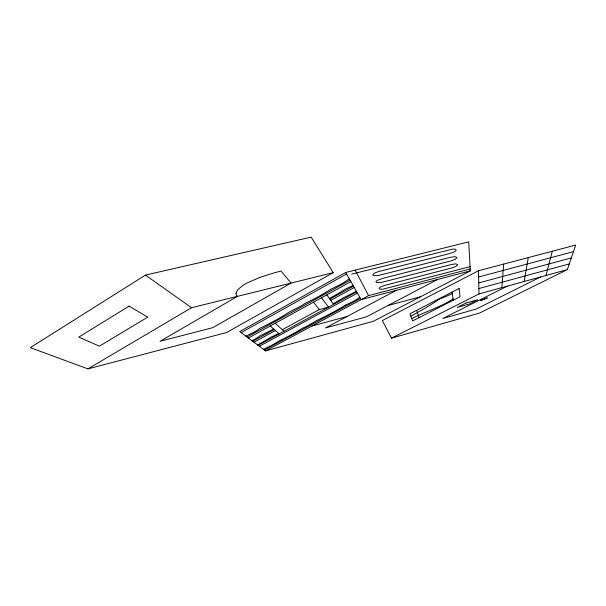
<?xml version="1.0" encoding="UTF-8"?>
<svg xmlns="http://www.w3.org/2000/svg" width="606" height="606" viewBox="0 0 606 606"><rect width="100%" height="100%" fill="white"/><g stroke="black" fill="none" stroke-linecap="round" stroke-linejoin="round"><path stroke-width="0.91" d="M501.813 287.653L503.677 264.095M524.137 281.502L528.265 257.603M545.983 275.48L552.271 251.263M567.352 269.594L575.7 245.066L478.482 270.753L382.325 320.566L391.506 338.148L479.414 313.105L567.352 269.594L478.99 293.94L391.506 338.148M487.247 297.985L480.581 300.621M480.528 300.531L487.209 297.894M349.329 278.866L344.95 281.843A31.61 7.196 -20.7 0 1 338.481 285.418L330.596 289.373M359.843 297.319L356.199 299.758A24.255 5.068 -20.8 0 1 350.7 302.712L345.178 305.212M145.455 275.086L30.3 347.647L87.908 368.887L226.538 332.55L333.232 272.639L311.151 237.113L145.455 275.086L191.519 307.727L333.232 272.639M87.908 368.887L191.519 307.727M345.685 272.48L239.756 331.535L265.534 350.904L373.478 321.248L470.324 270.859L468.718 241.855L345.685 272.48L361.138 299.591L470.324 270.859M241.188 332.611L346.549 273.995M247.051 337.019L350.079 280.192M248.399 338.027L350.889 281.616M252.717 341.276L274.245 329.497M329.823 299.099L353.48 286.161M254.005 342.238L275.427 330.543M330.717 300.356L354.252 287.509M282.267 329.717L319.324 309.545L328.52 307.136L321.528 297.773M258.118 345.329L356.714 291.834M259.345 346.253L357.449 293.115M264.375 350.033L360.449 298.379M265.534 350.904L368.577 295.599L470.218 268.943M410.86 316.18L424.283 308.681A122.147 23.49 -20.8 0 0 438.35 299.697L440.676 298.508A19.801 3.636 -21.7 0 0 447.266 295.902L452.318 293.554M396.309 290.335L325.498 327.952L366.433 316.824L437.562 279.48M453.076 298.864C440.251 307.393 425.374 311.545 411.754 318.62M507.305 286.138L442.827 318.491L476.104 309.09L540.696 276.934M333.171 303.795L343.329 297.781A106.595 24.429 -20.4 0 0 356.389 291.251M263.36 349.268L268.897 346.738A27.823 5.492 -19.9 0 0 274.351 343.807L279.684 340.602A79.106 16.377 -19.7 0 0 301.03 329.119L302.288 328.308A21.687 4.393 -20.3 0 0 306.409 326.49L316.855 320.468A100.619 21.808 -20.1 0 0 345.193 305.212M245.794 336.072L251.323 333.55A25.081 5.325 -19.7 0 0 256.649 330.611L259.989 328.232A107.171 24.338 -19.3 0 0 288.888 312.272L301.932 305.53A23.543 5.174 -20.2 0 0 304.515 303.629L306.507 302.674A88.15 20.513 -20 0 0 330.611 289.365M478.876 288.562L569.292 263.89M311.969 325.983L346.92 316.574M387.961 305.522L420.579 296.743M478.748 282.919L571.329 257.914M478.619 276.995L573.458 251.649M470.089 266.663L382.765 289.214L380.242 289.259L379.038 288.161L380.326 287.024L384.681 285.396L451.94 267.905L456.144 266.329L457.719 264.655L455.871 263.852L451.5 264.489L381.469 282.411L376.394 282.441L375.97 281.525L377.288 280.336L383.598 278.169L451.031 260.883L455.356 259.27L456.977 257.512L455.068 256.649L450.561 257.27L378.417 275.48L374.031 275.73L372.72 275.026L374.069 273.238L378.682 271.518L450.069 253.459L454.523 251.793L456.038 250.536L455.924 249.483L455.25 249.164L452.871 249.066L351.631 274.124M270.276 325.99L279.207 333.891M275.238 323.256L283.987 331.293M313.453 302.22L319.324 309.545M326.808 294.872L333.588 304.379M355.177 270.117L368.577 295.599M416.655 310.317L419.064 317.642M452.114 292.1L453.265 300.235M478.482 270.753L478.99 293.94M353.093 285.456A28.3 6.295 -20.8 0 1 345.685 288.903A107.073 24.732 -20 0 1 329.369 298.455M273.654 328.967A84.128 18.286 -19.5 0 1 259.769 335.974A30.777 6.371 -19.6 0 1 252.081 340.769M278.707 333.451A22.884 4.681 -20 0 1 270.927 337.133A80.742 16.824 -19.3 0 1 257.58 344.912M235.992 293.115L236.355 295.024A59.517 14.536 -20.3 0 0 237.499 296.342L160.067 341.284L212.782 327.664L291.039 283.085L281.04 271.071A58.509 13.976 -19.9 0 0 274.829 272.639L260.08 277.306L247.422 282.813A24.694 6.06 -19.9 0 0 242.605 285.631L237.794 289.638L235.992 293.115M129.04 306.136L78.78 337.11L99.422 346.17L147.72 317.135L129.04 306.136M459.121 288.501L409.974 313.756L412.603 320.93L460.03 296.788L459.121 288.501M466.082 302.985L457.325 307.393L469.021 304.129L477.778 299.728L466.082 302.985"/></g></svg>
